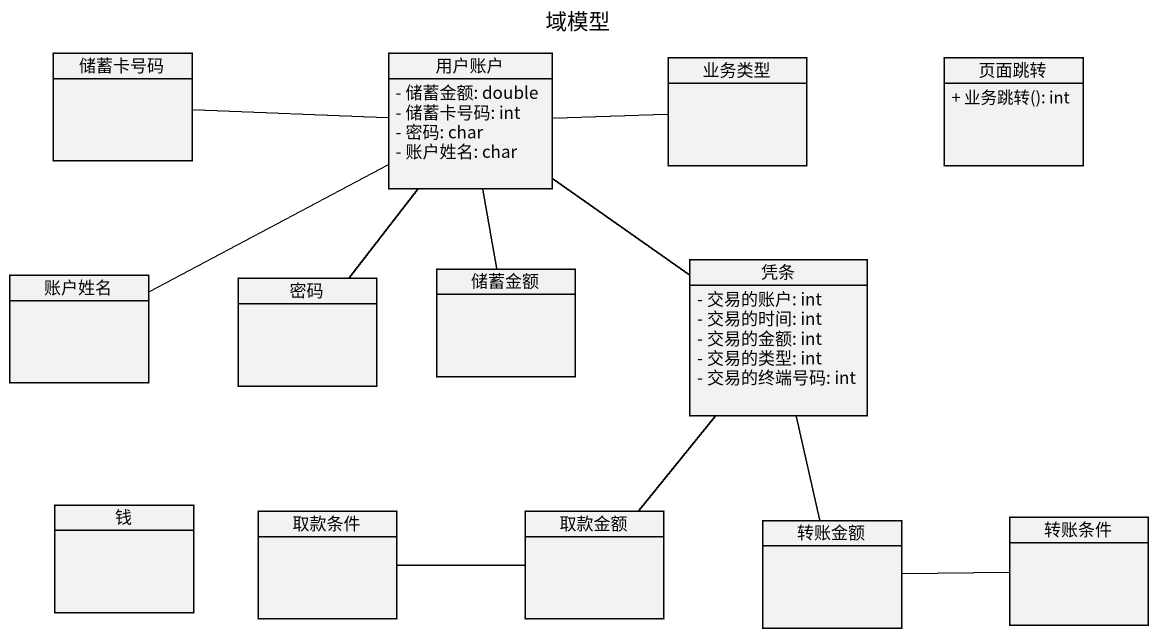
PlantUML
@startuml
title 域模型
hide circle
hide empty members
skinparam classAttributeIconSize 0
class 储蓄卡号码
class 用户账户 {
  - 储蓄金额: double
  - 储蓄卡号码: int
  - 密码: char
  - 账户姓名: char
}
class 业务类型
class 页面跳转 {
  + 业务跳转(): int
}
class 账户姓名
class 密码
class 储蓄金额
class 凭条 {
  - 交易的账户: int
  - 交易的时间: int
  - 交易的金额: int
  - 交易的类型: int
  - 交易的终端号码: int
}
class 钱
class 取款条件
class 取款金额
class 转账条件
class 转账金额
储蓄卡号码 -right- 用户账户
用户账户 -right- 业务类型
用户账户 -- 密码
用户账户 -- 凭条
账户姓名 -right- 用户账户
储蓄金额 -up- 用户账户
凭条 -- 取款金额
凭条 -- 转账金额
取款条件 -right- 取款金额
转账金额 -right- 转账条件
@enduml
